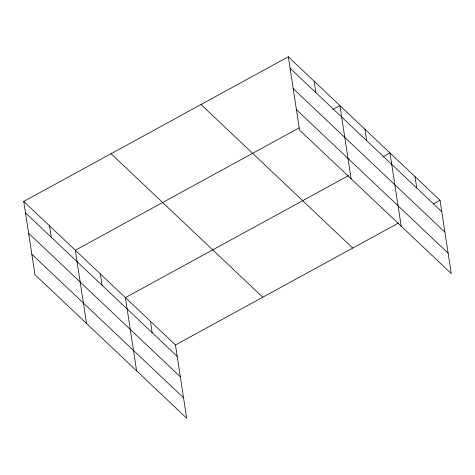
<?xml version="1.0" encoding="UTF-8"?>
<svg xmlns="http://www.w3.org/2000/svg" width="475" height="475" viewBox="0 0 475 475"><rect width="100%" height="100%" fill="white"/><g stroke="black" fill="none" stroke-linecap="round" stroke-linejoin="round"><path stroke-width="0.71" d="M23.75 201.442L175.465 344.969L186.675 418.208L34.954 274.681L23.75 201.442L288.325 56.792L440.046 200.319L451.25 273.558L299.535 130.031L288.325 56.792M299.167 127.87L75.335 250.242L86.539 323.475M332.797 109.482L339.91 105.593L351.114 178.832M348.585 175.59L125.4 297.605L136.61 370.838M382.862 156.845L389.975 152.956L401.185 226.195M175.465 344.969L398.65 222.953M433.574 203.858L440.046 200.319M290.071 68.21L441.792 211.737M293.194 88.611L444.915 232.138M296.412 109.63L448.127 253.157M201.014 104.53L352.735 248.057M111.061 153.71L262.776 297.237M25.496 212.859L177.217 356.381M28.619 233.261L180.334 376.782M31.837 254.279L183.552 397.807M415.008 176.641L416.759 188.053M364.942 129.277L366.688 140.689M314.117 81.195L315.863 92.607M150.433 321.29L152.178 332.702M100.367 273.927L102.113 285.338M49.542 225.845L51.288 237.257"/></g></svg>
